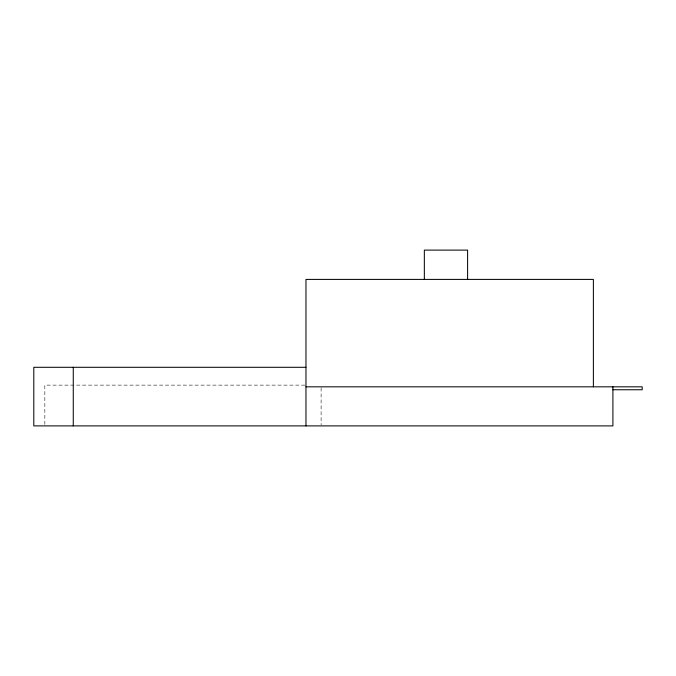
<?xml version="1.0" encoding="UTF-8"?>
<svg xmlns="http://www.w3.org/2000/svg" width="676" height="676" viewBox="0 0 676 676"><rect width="100%" height="100%" fill="white"/><g stroke="black" fill="none" stroke-linecap="round" stroke-linejoin="round"><path stroke-width="0.51" stroke-dasharray="3.38 2.54" d="M304.918 385.126L44.836 385.126L44.836 424.849M321.108 387.88L321.108 424.832"/><path stroke-width="1.01" d="M305.966 367.296L33.8 367.296L33.8 425.888L612.904 425.888L612.904 386.824M305.966 386.824L642.2 386.824L642.2 389.756L612.904 389.756M593.376 386.824L593.376 279.408L305.966 279.408L305.966 425.888M467.606 279.408L467.606 250.112L424.342 250.112L424.342 279.408M73.261 367.296L73.261 425.888"/></g></svg>
